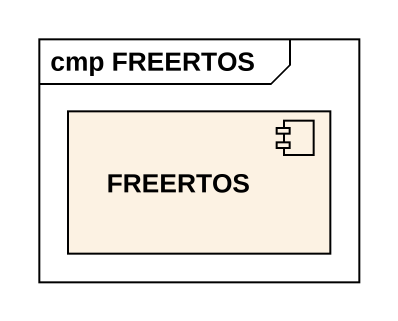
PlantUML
@startuml
mainframe cmp FREERTOS
component FREERTOS
@enduml
